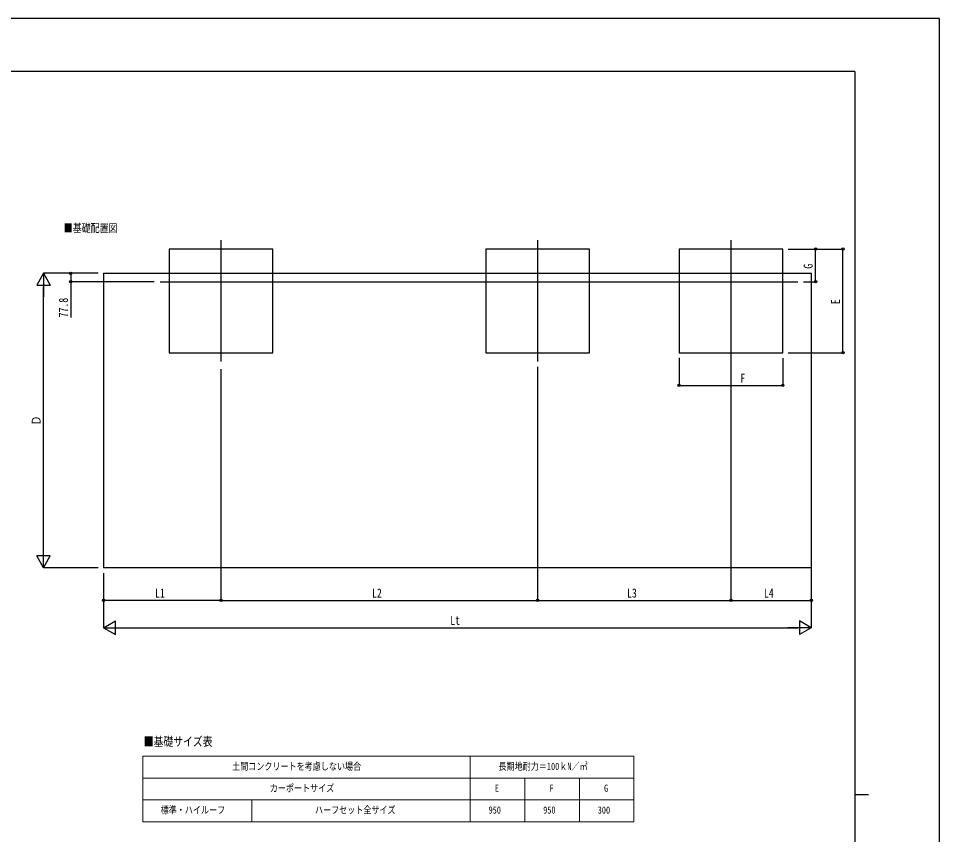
# Model space of a CAD drawing. Units: millimetres, scale not verified. Extents: x -10512 to 10512, y -7425 to 7425.
# Drawn here: x 2074 to 10512, y -54 to 7425 of the extents above; entities that cross this region are included whole.
import ezdxf
from ezdxf.enums import TextEntityAlignment as Align

# ---------------------------------------------------------------- set-up
doc = ezdxf.new("R2010")
doc.units = ezdxf.units.MM
doc.header["$LTSCALE"] = 30
doc.layers.add('0-1_TABLE1', color=7, linetype='Continuous', lineweight=18)
for name, color, linetype in [('0-2_USER1', 3, 'Continuous'), ('0-3_YKK_12', 2, 'Continuous'), ('0-5_YKK_A1', 4, 'Continuous'), ('0-6_YKK_D', 6, 'Continuous'), ('0-7_YKK_ZWAK', 7, 'Continuous')]:
    doc.layers.add(name, color=color, linetype=linetype)
doc.styles.add('ＭＳ ゴシック', font='')
doc.styles.get('ＭＳ ゴシック').set_extended_font_data('MS Gothic')

msp = doc.modelspace()

# ---------------------------------------------------------------- linework, layer by layer
at = {"layer": '0-1_TABLE1'}
for p, q in [((3212.78, 663.48), (7712.78, 663.48)), ((3212.78, 663.48), (3212.78, 63.48)), ((6212.78, 663.48), (6212.78, 63.48)), ((7712.78, 663.48), (7712.78, 63.48)), ((3212.78, 463.48), (7712.78, 463.48)), ((6712.78, 463.48), (6712.78, 63.48)), ((7212.78, 463.48), (7212.78, 63.48)), ((3212.78, 263.48), (7712.78, 263.48)), ((4212.78, 263.48), (4212.78, 63.48)), ((3212.78, 63.48), (7712.78, 63.48))]:
    msp.add_line(p, q, dxfattribs=at)
at = {"layer": '0-3_YKK_12'}
for p, q in [((3929.54, 5392.83), (3929.54, 4280.31)), ((6829.54, 5392.83), (6829.54, 4280.31)), ((8601.54, 5392.83), (8601.54, 4280.31)), ((3370.86, 5011.57), (9213.04, 5011.57))]:
    msp.add_line(p, q, dxfattribs=at)
at = {"layer": '0-5_YKK_A1'}
for p, q in [((2853.54, 5089.37), (9337.54, 5089.37)), ((2853.54, 5089.37), (2853.54, 2391.71)), ((9337.54, 5089.37), (9337.54, 2391.71)), ((9337.54, 2391.71), (2853.54, 2391.71))]:
    msp.add_line(p, q, dxfattribs=at)
for points in [[(3454.54, 4361.57), (4404.54, 4361.57), (4404.54, 5311.57), (3454.54, 5311.57)], [(6354.54, 4361.57), (7304.54, 4361.57), (7304.54, 5311.57), (6354.54, 5311.57)], [(8126.54, 4361.57), (9076.54, 4361.57), (9076.54, 5311.57), (8126.54, 5311.57)]]:
    msp.add_lwpolyline(points, close=True, dxfattribs=at)
at = {"layer": '0-6_YKK_D'}
for p, q in [((9126.54, 5311.57), (9627.54, 5311.57)), ((9127.54, 5311.57), (9377.54, 5311.57)), ((9376.54, 5011.57), (9376.54, 5311.57)), ((9626.54, 4361.57), (9626.54, 5311.57)), ((2303.54, 5089.37), (2241.04, 4981.12)), ((2803.54, 5089.37), (2302.54, 5089.37)), ((2303.54, 5089.37), (2366.04, 4981.12)), ((2303.54, 5089.37), (2303.54, 4872.87)), ((2803.54, 5089.37), (2552.54, 5089.37)), ((2241.04, 4981.12), (2366.04, 4981.12)), ((3317.43, 5011.57), (2552.54, 5011.57)), ((9265.35, 5011.57), (9377.54, 5011.57)), ((2303.54, 2516.71), (2303.54, 4964.37)), ((8126.54, 4314.49), (8126.54, 4060.57)), ((9076.54, 4312.56), (9076.54, 4060.57)), ((9126.54, 4361.57), (9627.54, 4361.57)), ((6829.54, 4231.52), (6829.54, 2090.71)), ((6829.54, 4231.52), (6829.54, 2090.71)), ((8601.54, 4279.31), (8601.54, 2090.71)), ((8601.54, 4279.31), (8601.54, 2090.71)), ((3929.54, 4210.94), (3929.54, 2090.71)), ((3929.54, 4210.94), (3929.54, 2090.71)), ((8126.54, 4061.57), (9076.54, 4061.57)), ((2303.54, 2391.71), (2303.54, 2608.22)), ((2303.54, 2391.71), (2241.04, 2499.97)), ((2366.04, 2499.97), (2241.04, 2499.97)), ((2303.54, 2391.71), (2366.04, 2499.97)), ((2803.54, 2391.71), (2302.54, 2391.71)), ((9337.54, 2390.71), (9337.54, 2090.71)), ((2853.54, 2341.71), (2853.54, 1840.71)), ((9337.54, 2341.71), (9337.54, 1840.71)), ((2853.54, 2166.71), (2853.54, 2090.71)), ((3929.54, 2091.71), (2853.54, 2091.71)), ((3929.54, 2091.71), (6829.54, 2091.71)), ((6829.54, 2091.71), (8601.54, 2091.71)), ((8601.54, 2091.71), (9337.54, 2091.71)), ((2853.54, 1841.71), (2961.79, 1904.21)), ((2961.79, 1779.21), (2961.79, 1904.21)), ((9337.54, 1841.71), (9229.28, 1904.21)), ((9229.28, 1904.21), (9229.28, 1779.21)), ((2853.54, 1841.71), (2961.79, 1779.21)), ((2853.54, 1841.71), (3070.04, 1841.71)), ((2978.54, 1841.71), (9212.54, 1841.71)), ((9337.54, 1841.71), (9121.03, 1841.71)), ((9337.54, 1841.71), (9229.28, 1779.21))]:
    msp.add_line(p, q, dxfattribs=at)
msp.add_lwpolyline([(2553.54, 5089.37), (2553.54, 5011.57), (2553.54, 4683.74)], dxfattribs=at)
for centre in [(9376.54, 5311.57), (9626.54, 5311.57), (2553.54, 5089.37), (2553.54, 5011.57), (9376.54, 5011.57), (9626.54, 4361.57), (8126.54, 4061.57), (9076.54, 4061.57), (2853.54, 2091.71), (3929.54, 2091.71), (3929.54, 2091.71), (6829.54, 2091.71), (6829.54, 2091.71), (8601.54, 2091.71), (8601.54, 2091.71), (9337.54, 2091.71)]:
    msp.add_circle(centre, 10.62, dxfattribs=at)
at = {"layer": '0-7_YKK_ZWAK'}
for p, q in [((9737.55, 6937.5), (-9762.45, 6937.5)), ((9737.55, 6937.5), (9737.55, -6312.5)), ((9737.55, 312.5), (9862.55, 312.5))]:
    msp.add_line(p, q, dxfattribs=at)
msp.add_lwpolyline([(-10512.5, -7425), (10512.5, -7425), (10512.5, 7425), (-10512.5, 7425)], close=True, dxfattribs=at)

# ---------------------------------------------------------------- texts
at = {"layer": '0-1_TABLE1', "style": 'ＭＳ ゴシック', "width": 0.8}
for s, p in [('土間コンクリートを考慮しない場合', (4031.18, 518.48)), ('長期地耐力＝100ｋN／㎡', (6471.98, 518.48)), ('カーポートサイズ', (4376.78, 318.48)), ('E', (6438.78, 318.48)), ('F', (6938.78, 318.48)), ('G', (7438.78, 318.48)), ('標準・ハイルーフ', (3376.78, 118.48)), ('ハーフセット全サイズ', (4790.38, 118.48)), ('950', (6381.18, 118.48)), ('950', (6881.18, 118.48)), ('300', (7381.18, 118.48))]:
    msp.add_text(s, height=65.98, dxfattribs=at).set_placement(p, align=Align.BOTTOM_LEFT)
at = {"layer": '0-2_USER1', "style": 'ＭＳ ゴシック', "width": 0.8}
for s, height, p in [('■基礎配置図', 73.31, (2489.26, 5444.7)), ('■基礎サイズ表', 82.48, (3221.86, 733.05))]:
    msp.add_text(s, height=height, dxfattribs=at).set_placement(p, align=Align.BOTTOM_LEFT)
at = {"layer": '0-6_YKK_D', "style": 'ＭＳ ゴシック', "width": 0.8}
for s, p in [('G', (9374.87, 5131.57)), ('77.8', (2551.87, 4685.41)), ('E', (9624.87, 4806.57)), ('Ｄ', (2302.54, 3695.54))]:
    msp.add_text(s, height=82.48, rotation=90, dxfattribs=at).set_placement(p, align=Align.BOTTOM_LEFT)
for s, p in [('F', (8687.7, 4063.24)), ('L1', (3325.54, 2093.38)), ('L2', (5313.54, 2093.38)), ('L3', (7649.54, 2093.38)), ('L4', (8903.54, 2093.38)), ('Lt', (6029.54, 1842.71))]:
    msp.add_text(s, height=82.48, dxfattribs=at).set_placement(p, align=Align.BOTTOM_LEFT)

doc.saveas('drawing.dxf')
